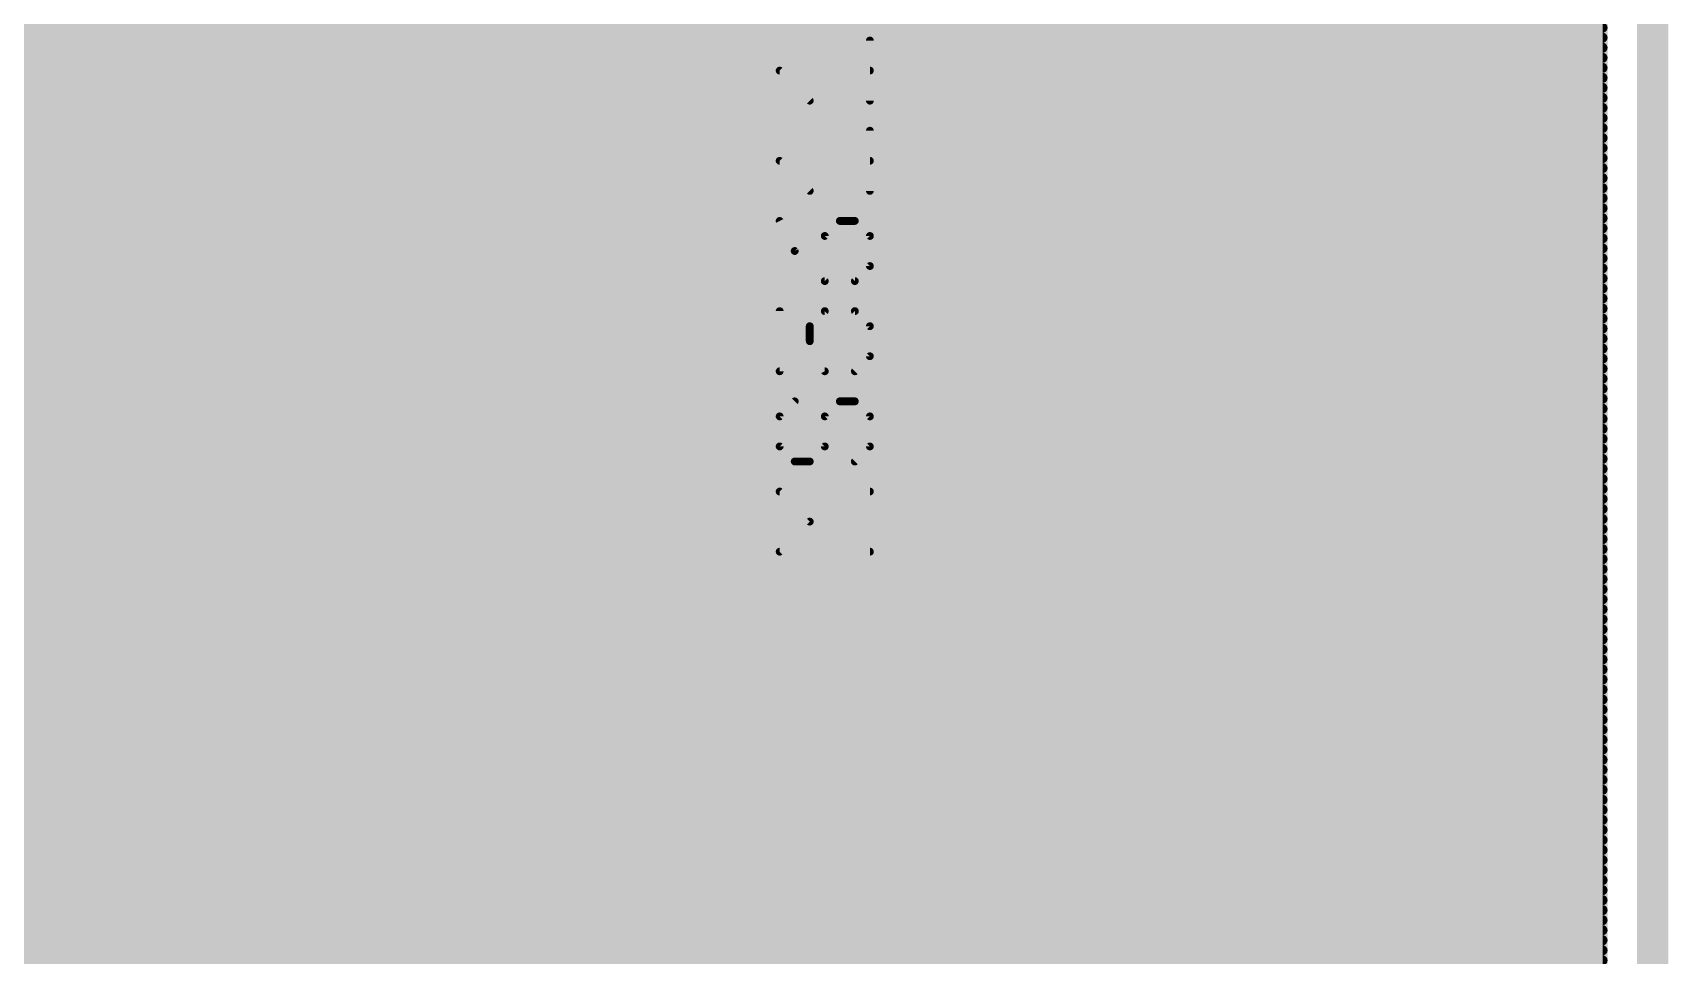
# Model space of a CAD drawing. Extents: x -13 to 61, y -28 to 85.
# Drawn here: x 29 to 50.2, y 32.17 to 44.14 of the extents above; entities that cross this region are included whole.
import ezdxf

# ---------------------------------------------------------------- set-up
doc = ezdxf.new("R2010")
doc.units = 0
for name, color, linetype in [('1', 22, 'CONTINUOUS'), ('20', 7, 'CONTINUOUS'), ('25', 253, 'CONTINUOUS')]:
    doc.layers.add(name, color=color, linetype=linetype)

msp = doc.modelspace()

# ---------------------------------------------------------------- linework, layer by layer
at = {"layer": '1', "const_width": 0.13}
for points in [[(49.3508, 67), (49.3508, 8)], [(0.6492, 44.2), (49.3508, 44.2)], [(0.6492, 44.07), (49.3508, 44.07)], [(0.6492, 43.94), (49.3508, 43.94)], [(0.6492, 43.81), (49.3508, 43.81)], [(0.6492, 43.68), (49.3508, 43.68)], [(0.6492, 43.55), (49.3508, 43.55)], [(0.6492, 43.42), (49.3508, 43.42)], [(0.6492, 43.29), (49.3508, 43.29)], [(0.6492, 43.16), (49.3508, 43.16)], [(0.6492, 43.03), (49.3508, 43.03)], [(0.6492, 42.9), (49.3508, 42.9)], [(0.6492, 42.77), (49.3508, 42.77)], [(0.6492, 42.64), (49.3508, 42.64)], [(0.6492, 42.51), (49.3508, 42.51)], [(0.6492, 42.38), (49.3508, 42.38)], [(0.6492, 42.25), (49.3508, 42.25)], [(0.6492, 42.12), (49.3508, 42.12)], [(0.6492, 41.99), (49.3508, 41.99)], [(0.6492, 41.86), (49.3508, 41.86)], [(0.6492, 41.73), (49.3508, 41.73)], [(0.6492, 41.6), (49.3508, 41.6)], [(0.6492, 41.47), (49.3508, 41.47)], [(0.6492, 41.34), (49.3508, 41.34)], [(0.6492, 41.21), (49.3508, 41.21)], [(0.6492, 41.08), (49.3508, 41.08)], [(0.6492, 40.95), (49.3508, 40.95)], [(0.6492, 40.82), (49.3508, 40.82)], [(0.6492, 40.69), (49.3508, 40.69)], [(0.6492, 40.56), (49.3508, 40.56)], [(0.6492, 40.43), (49.3508, 40.43)], [(0.6492, 40.3), (49.3508, 40.3)], [(0.6492, 40.17), (49.3508, 40.17)], [(0.6492, 40.04), (49.3508, 40.04)], [(0.6492, 39.91), (49.3508, 39.91)], [(0.6492, 39.78), (49.3508, 39.78)], [(0.6492, 39.65), (49.3508, 39.65)], [(0.6492, 39.52), (49.3508, 39.52)], [(0.6492, 39.39), (49.3508, 39.39)], [(0.6492, 39.26), (49.3508, 39.26)], [(0.6492, 39.13), (49.3508, 39.13)], [(0.6492, 39), (49.3508, 39)], [(0.6492, 38.87), (49.3508, 38.87)], [(0.6492, 38.74), (49.3508, 38.74)], [(0.6492, 38.61), (49.3508, 38.61)], [(0.6492, 38.48), (49.3508, 38.48)], [(0.6492, 38.35), (49.3508, 38.35)], [(0.6492, 38.22), (49.3508, 38.22)], [(0.6492, 38.09), (49.3508, 38.09)], [(0.6492, 37.96), (49.3508, 37.96)], [(0.6492, 37.83), (49.3508, 37.83)], [(0.6492, 37.7), (49.3508, 37.7)], [(0.6492, 37.57), (49.3508, 37.57)], [(0.6492, 37.44), (49.3508, 37.44)], [(0.6492, 37.31), (49.3508, 37.31)], [(0.6492, 37.18), (49.3508, 37.18)], [(0.6492, 37.05), (49.3508, 37.05)], [(0.6492, 36.92), (49.3508, 36.92)], [(0.6492, 36.79), (49.3508, 36.79)], [(0.6492, 36.66), (49.3508, 36.66)], [(0.6492, 36.53), (49.3508, 36.53)], [(0.6492, 36.4), (49.3508, 36.4)], [(0.6492, 36.27), (49.3508, 36.27)], [(0.6492, 36.14), (49.3508, 36.14)], [(0.6492, 36.01), (49.3508, 36.01)], [(0.6492, 35.88), (49.3508, 35.88)], [(0.6492, 35.75), (49.3508, 35.75)], [(0.6492, 35.62), (49.3508, 35.62)], [(0.6492, 35.49), (49.3508, 35.49)], [(0.6492, 35.36), (49.3508, 35.36)], [(0.6492, 35.23), (49.3508, 35.23)], [(0.6492, 35.1), (49.3508, 35.1)], [(0.6492, 34.97), (49.3508, 34.97)], [(0.6492, 34.84), (49.3508, 34.84)], [(0.6492, 34.71), (49.3508, 34.71)], [(0.6492, 34.58), (49.3508, 34.58)], [(0.6492, 34.45), (49.3508, 34.45)], [(0.6492, 34.32), (49.3508, 34.32)], [(0.6492, 34.19), (49.3508, 34.19)], [(0.6492, 34.06), (49.3508, 34.06)], [(0.6492, 33.93), (49.3508, 33.93)], [(0.6492, 33.8), (49.3508, 33.8)], [(0.6492, 33.67), (49.3508, 33.67)], [(0.6492, 33.54), (49.3508, 33.54)], [(0.6492, 33.41), (49.3508, 33.41)], [(0.6492, 33.28), (49.3508, 33.28)], [(0.6492, 33.15), (49.3508, 33.15)], [(0.6492, 33.02), (49.3508, 33.02)], [(0.6492, 32.89), (49.3508, 32.89)], [(0.6492, 32.76), (49.3508, 32.76)], [(0.6492, 32.63), (49.3508, 32.63)], [(0.6492, 32.5), (49.3508, 32.5)], [(0.6492, 32.37), (49.3508, 32.37)], [(0.6492, 32.24), (49.3508, 32.24)], [(0.6492, 32.11), (49.3508, 32.11)]]:
    msp.add_lwpolyline(points, dxfattribs=at)
at = {"layer": '1', "const_width": 0.065}
for points in [[(49.3508, 44.1675, 1), (49.3508, 44.2325)], [(49.3508, 44.0375, 1), (49.3508, 44.1025)], [(49.3508, 43.9075, 1), (49.3508, 43.9725)], [(49.3508, 43.7775, 1), (49.3508, 43.8425)], [(49.3508, 43.6475, 1), (49.3508, 43.7125)], [(49.3508, 43.5175, 1), (49.3508, 43.5825)], [(49.3508, 43.3875, 1), (49.3508, 43.4525)], [(49.3508, 43.2575, 1), (49.3508, 43.3225)], [(49.3508, 43.1275, 1), (49.3508, 43.1925)], [(49.3508, 42.9975, 1), (49.3508, 43.0625)], [(49.3508, 42.8675, 1), (49.3508, 42.9325)], [(49.3508, 42.7375, 1), (49.3508, 42.8025)], [(49.3508, 42.6075, 1), (49.3508, 42.6725)], [(49.3508, 42.4775, 1), (49.3508, 42.5425)], [(49.3508, 42.3475, 1), (49.3508, 42.4125)], [(49.3508, 42.2175, 1), (49.3508, 42.2825)], [(49.3508, 42.0875, 1), (49.3508, 42.1525)], [(49.3508, 41.9575, 1), (49.3508, 42.0225)], [(49.3508, 41.8275, 1), (49.3508, 41.8925)], [(49.3508, 41.6975, 1), (49.3508, 41.7625)], [(49.3508, 41.5675, 1), (49.3508, 41.6325)], [(49.3508, 41.4375, 1), (49.3508, 41.5025)], [(49.3508, 41.3075, 1), (49.3508, 41.3725)], [(49.3508, 41.1775, 1), (49.3508, 41.2425)], [(49.3508, 41.0475, 1), (49.3508, 41.1125)], [(49.3508, 40.9175, 1), (49.3508, 40.9825)], [(49.3508, 40.7875, 1), (49.3508, 40.8525)], [(49.3508, 40.6575, 1), (49.3508, 40.7225)], [(49.3508, 40.5275, 1), (49.3508, 40.5925)], [(49.3508, 40.3975, 1), (49.3508, 40.4625)], [(49.3508, 40.2675, 1), (49.3508, 40.3325)], [(49.3508, 40.1375, 1), (49.3508, 40.2025)], [(49.3508, 40.0075, 1), (49.3508, 40.0725)], [(49.3508, 39.8775, 1), (49.3508, 39.9425)], [(49.3508, 39.7475, 1), (49.3508, 39.8125)], [(49.3508, 39.6175, 1), (49.3508, 39.6825)], [(49.3508, 39.4875, 1), (49.3508, 39.5525)], [(49.3508, 39.3575, 1), (49.3508, 39.4225)], [(49.3508, 39.2275, 1), (49.3508, 39.2925)], [(49.3508, 39.0975, 1), (49.3508, 39.1625)], [(49.3508, 38.9675, 1), (49.3508, 39.0325)], [(49.3508, 38.8375, 1), (49.3508, 38.9025)], [(49.3508, 38.7075, 1), (49.3508, 38.7725)], [(49.3508, 38.5775, 1), (49.3508, 38.6425)], [(49.3508, 38.4475, 1), (49.3508, 38.5125)], [(49.3508, 38.3175, 1), (49.3508, 38.3825)], [(49.3508, 38.1875, 1), (49.3508, 38.2525)], [(49.3508, 38.0575, 1), (49.3508, 38.1225)], [(49.3508, 37.9275, 1), (49.3508, 37.9925)], [(49.3508, 37.7975, 1), (49.3508, 37.8625)], [(49.3508, 37.6675, 1), (49.3508, 37.7325)], [(49.3508, 37.5375, 1), (49.3508, 37.6025)], [(49.3508, 37.4075, 1), (49.3508, 37.4725)], [(49.3508, 37.2775, 1), (49.3508, 37.3425)], [(49.3508, 37.1475, 1), (49.3508, 37.2125)], [(49.3508, 37.0175, 1), (49.3508, 37.0825)], [(49.3508, 36.8875, 1), (49.3508, 36.9525)], [(49.3508, 36.7575, 1), (49.3508, 36.8225)], [(49.3508, 36.6275, 1), (49.3508, 36.6925)], [(49.3508, 36.4975, 1), (49.3508, 36.5625)], [(49.3508, 36.3675, 1), (49.3508, 36.4325)], [(49.3508, 36.2375, 1), (49.3508, 36.3025)], [(49.3508, 36.1075, 1), (49.3508, 36.1725)], [(49.3508, 35.9775, 1), (49.3508, 36.0425)], [(49.3508, 35.8475, 1), (49.3508, 35.9125)], [(49.3508, 35.7175, 1), (49.3508, 35.7825)], [(49.3508, 35.5875, 1), (49.3508, 35.6525)], [(49.3508, 35.4575, 1), (49.3508, 35.5225)], [(49.3508, 35.3275, 1), (49.3508, 35.3925)], [(49.3508, 35.1975, 1), (49.3508, 35.2625)], [(49.3508, 35.0675, 1), (49.3508, 35.1325)], [(49.3508, 34.9375, 1), (49.3508, 35.0025)], [(49.3508, 34.8075, 1), (49.3508, 34.8725)], [(49.3508, 34.6775, 1), (49.3508, 34.7425)], [(49.3508, 34.5475, 1), (49.3508, 34.6125)], [(49.3508, 34.4175, 1), (49.3508, 34.4825)], [(49.3508, 34.2875, 1), (49.3508, 34.3525)], [(49.3508, 34.1575, 1), (49.3508, 34.2225)], [(49.3508, 34.0275, 1), (49.3508, 34.0925)], [(49.3508, 33.8975, 1), (49.3508, 33.9625)], [(49.3508, 33.7675, 1), (49.3508, 33.8325)], [(49.3508, 33.6375, 1), (49.3508, 33.7025)], [(49.3508, 33.5075, 1), (49.3508, 33.5725)], [(49.3508, 33.3775, 1), (49.3508, 33.4425)], [(49.3508, 33.2475, 1), (49.3508, 33.3125)], [(49.3508, 33.1175, 1), (49.3508, 33.1825)], [(49.3508, 32.9875, 1), (49.3508, 33.0525)], [(49.3508, 32.8575, 1), (49.3508, 32.9225)], [(49.3508, 32.7275, 1), (49.3508, 32.7925)], [(49.3508, 32.5975, 1), (49.3508, 32.6625)], [(49.3508, 32.4675, 1), (49.3508, 32.5325)], [(49.3508, 32.3375, 1), (49.3508, 32.4025)], [(49.3508, 32.2075, 1), (49.3508, 32.2725)], [(49.3508, 32.0775, 1), (49.3508, 32.1425)]]:
    msp.add_lwpolyline(points, format="xyb", dxfattribs=at)
at = {"layer": '20', "const_width": 0.4064}
msp.add_lwpolyline([(50, 75), (50, 0)], dxfattribs=at)
at = {"layer": '25', "const_width": 0.1016}
for points in [[(39.8542, 43.2541), (39.8542, 44.0337)], [(39.0746, 43.2541), (38.6848, 43.6439)], [(38.6848, 43.6439), (39.8542, 43.6439)], [(39.8542, 42.0847), (39.8542, 42.8643)], [(39.0746, 42.0847), (38.6848, 42.4745)], [(38.6848, 42.4745), (39.8542, 42.4745)], [(38.6848, 41.6949), (38.8797, 41.3051)], [(39.4644, 41.6949), (39.2695, 41.5)], [(39.6593, 41.6949), (39.4644, 41.6949)], [(39.8542, 41.5), (39.6593, 41.6949)], [(38.8797, 41.3051), (39.2695, 40.9153)], [(39.2695, 41.5), (39.2695, 40.9153)], [(39.8542, 41.1102), (39.8542, 41.5)], [(39.6593, 40.9153), (39.8542, 41.1102)], [(39.2695, 40.9153), (39.6593, 40.9153)], [(38.6848, 40.5255), (38.6848, 39.7459)], [(39.0746, 40.3306), (39.2695, 40.5255)], [(39.2695, 40.5255), (39.6593, 40.5255)], [(39.6593, 40.5255), (39.8542, 40.3306)], [(39.0746, 40.1357), (39.0746, 40.3306)], [(39.8542, 40.3306), (39.8542, 39.9408)], [(39.2695, 39.7459), (39.0746, 40.1357)], [(39.8542, 39.9408), (39.6593, 39.7459)], [(38.6848, 39.7459), (39.2695, 39.7459)], [(38.8797, 39.3561), (38.6848, 39.1612)], [(39.2695, 39.1612), (39.4644, 39.3561)], [(39.4644, 39.3561), (39.6593, 39.3561)], [(39.6593, 39.3561), (39.8542, 39.1612)], [(38.6848, 39.1612), (38.6848, 38.7714)], [(39.2695, 38.7714), (39.2695, 39.1612)], [(39.8542, 39.1612), (39.8542, 38.7714)], [(38.6848, 38.7714), (38.8797, 38.5765)], [(39.0746, 38.5765), (39.2695, 38.7714)], [(39.8542, 38.7714), (39.6593, 38.5765)], [(38.8797, 38.5765), (39.0746, 38.5765)], [(39.0746, 37.7969), (38.6848, 38.1867)], [(38.6848, 38.1867), (39.8542, 38.1867)], [(38.6848, 37.4071), (39.0746, 37.7969)], [(39.8542, 37.4071), (38.6848, 37.4071)]]:
    msp.add_lwpolyline(points, dxfattribs=at)
at = {"layer": '25', "const_width": 0.0508}
for points in [[(39.8796, 44.0337, 1), (39.8288, 44.0337)], [(38.7028, 43.6618, 1), (38.6668, 43.6259)], [(38.6848, 43.6693, 1), (38.6848, 43.6185)], [(39.8542, 43.6185, 1), (39.8542, 43.6693)], [(39.0566, 43.2361, 1), (39.0926, 43.2721)], [(39.8288, 43.2541, 1), (39.8796, 43.2541)], [(39.8796, 42.8643, 1), (39.8288, 42.8643)], [(38.7028, 42.4925, 1), (38.6668, 42.4565)], [(38.6848, 42.4999, 1), (38.6848, 42.4491)], [(39.8542, 42.4491, 1), (39.8542, 42.4999)], [(39.0566, 42.0667, 1), (39.0926, 42.1027)], [(39.8288, 42.0847, 1), (39.8796, 42.0847)], [(38.7075, 41.7063, 1), (38.6621, 41.6835)], [(39.4644, 41.7203, 1), (39.4644, 41.6695)], [(39.4824, 41.6769, 1), (39.4464, 41.7129)], [(39.6773, 41.7129, 1), (39.6413, 41.6769)], [(39.6593, 41.6695, 1), (39.6593, 41.7203)], [(38.8977, 41.3231, 1), (38.8617, 41.2871)], [(38.857, 41.2937, 1), (38.9024, 41.3165)], [(39.2515, 41.518, 1), (39.2875, 41.482)], [(39.2949, 41.5, 1), (39.2441, 41.5)], [(39.8796, 41.5, 1), (39.8288, 41.5)], [(39.8362, 41.482, 1), (39.8722, 41.518)], [(39.8288, 41.1102, 1), (39.8796, 41.1102)], [(39.8722, 41.0922, 1), (39.8362, 41.1282)], [(39.2695, 40.9407, 1), (39.2695, 40.8899)], [(39.2441, 40.9153, 1), (39.2949, 40.9153)], [(39.2515, 40.8973, 1), (39.2875, 40.9333)], [(39.6413, 40.9333, 1), (39.6773, 40.8973)], [(39.6593, 40.8899, 1), (39.6593, 40.9407)], [(38.7102, 40.5255, 1), (38.6594, 40.5255)], [(39.2695, 40.5509, 1), (39.2695, 40.5001)], [(39.2875, 40.5075, 1), (39.2515, 40.5435)], [(39.6773, 40.5435, 1), (39.6413, 40.5075)], [(39.6593, 40.5001, 1), (39.6593, 40.5509)], [(39.0566, 40.3486, 1), (39.0926, 40.3126)], [(39.1, 40.3306, 1), (39.0492, 40.3306)], [(39.8796, 40.3306, 1), (39.8288, 40.3306)], [(39.8362, 40.3126, 1), (39.8722, 40.3486)], [(39.0973, 40.1471, 1), (39.0519, 40.1243)], [(39.0492, 40.1357, 1), (39.1, 40.1357)], [(39.8288, 39.9408, 1), (39.8796, 39.9408)], [(39.8722, 39.9228, 1), (39.8362, 39.9588)], [(38.6848, 39.7713, 1), (38.6848, 39.7205)], [(38.6594, 39.7459, 1), (38.7102, 39.7459)], [(39.2468, 39.7345, 1), (39.2922, 39.7573)], [(39.2695, 39.7205, 1), (39.2695, 39.7713)], [(39.6413, 39.7639, 1), (39.6773, 39.7279)], [(38.8977, 39.3381, 1), (38.8617, 39.3741)], [(39.4644, 39.3815, 1), (39.4644, 39.3307)], [(39.4824, 39.3381, 1), (39.4464, 39.3741)], [(39.6773, 39.3741, 1), (39.6413, 39.3381)], [(39.6593, 39.3307, 1), (39.6593, 39.3815)], [(38.6668, 39.1792, 1), (38.7028, 39.1432)], [(38.7102, 39.1612, 1), (38.6594, 39.1612)], [(39.2515, 39.1792, 1), (39.2875, 39.1432)], [(39.2949, 39.1612, 1), (39.2441, 39.1612)], [(39.8796, 39.1612, 1), (39.8288, 39.1612)], [(39.8362, 39.1432, 1), (39.8722, 39.1792)], [(38.7028, 38.7894, 1), (38.6668, 38.7534)], [(39.2875, 38.7534, 1), (39.2515, 38.7894)], [(39.8722, 38.7534, 1), (39.8362, 38.7894)], [(38.6594, 38.7714, 1), (38.7102, 38.7714)], [(38.8797, 38.6019, 1), (38.8797, 38.5511)], [(38.8617, 38.5585, 1), (38.8977, 38.5945)], [(39.0566, 38.5945, 1), (39.0926, 38.5585)], [(39.0746, 38.5511, 1), (39.0746, 38.6019)], [(39.2441, 38.7714, 1), (39.2949, 38.7714)], [(39.6413, 38.5945, 1), (39.6773, 38.5585)], [(39.8288, 38.7714, 1), (39.8796, 38.7714)], [(38.7028, 38.2047, 1), (38.6668, 38.1687)], [(38.6848, 38.2121, 1), (38.6848, 38.1613)], [(39.8542, 38.1613, 1), (39.8542, 38.2121)], [(39.0926, 37.7789, 1), (39.0566, 37.8149)], [(39.0566, 37.7789, 1), (39.0926, 37.8149)], [(38.6668, 37.4251, 1), (38.7028, 37.3891)], [(38.6848, 37.4325, 1), (38.6848, 37.3817)], [(39.8542, 37.3817, 1), (39.8542, 37.4325)]]:
    msp.add_lwpolyline(points, format="xyb", dxfattribs=at)

doc.saveas('drawing.dxf')
